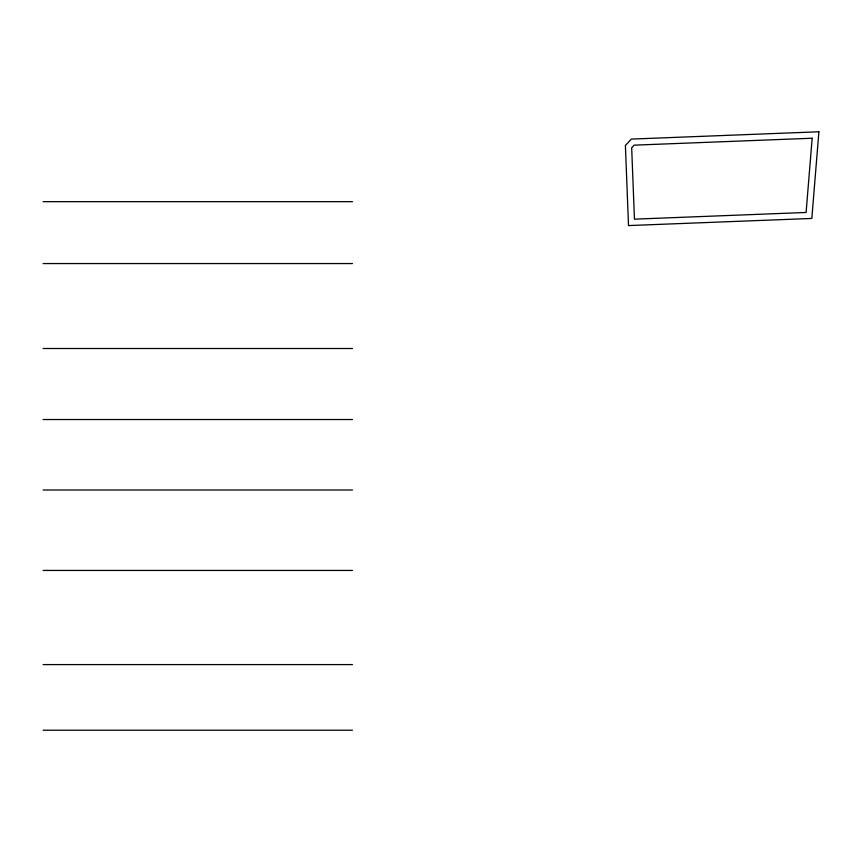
<?xml version="1.0" encoding="UTF-8"?>
<svg xmlns="http://www.w3.org/2000/svg" width="862" height="862" viewBox="0 0 862 862"><rect width="100%" height="100%" fill="white"/><g stroke="black" fill="none" stroke-linecap="round" stroke-linejoin="round"><path stroke-width="1.29" d="M43.1 201.676L352.493 201.676M43.1 263.556L352.493 263.556M43.1 348.507L352.493 348.507M43.1 419.525L352.493 419.525M43.1 489.993L352.493 489.993M43.1 570.439L352.493 570.439M43.1 664.591L352.493 664.591M43.1 730.222L352.493 730.222M812.166 138.232L806.099 212.461L634.454 219.153L631.674 147.822L634.13 145.161L812.166 138.232M818.9 131.778L811.821 218.442L628.506 225.575L625.392 145.506L631.329 139.084L818.9 131.778"/></g></svg>
